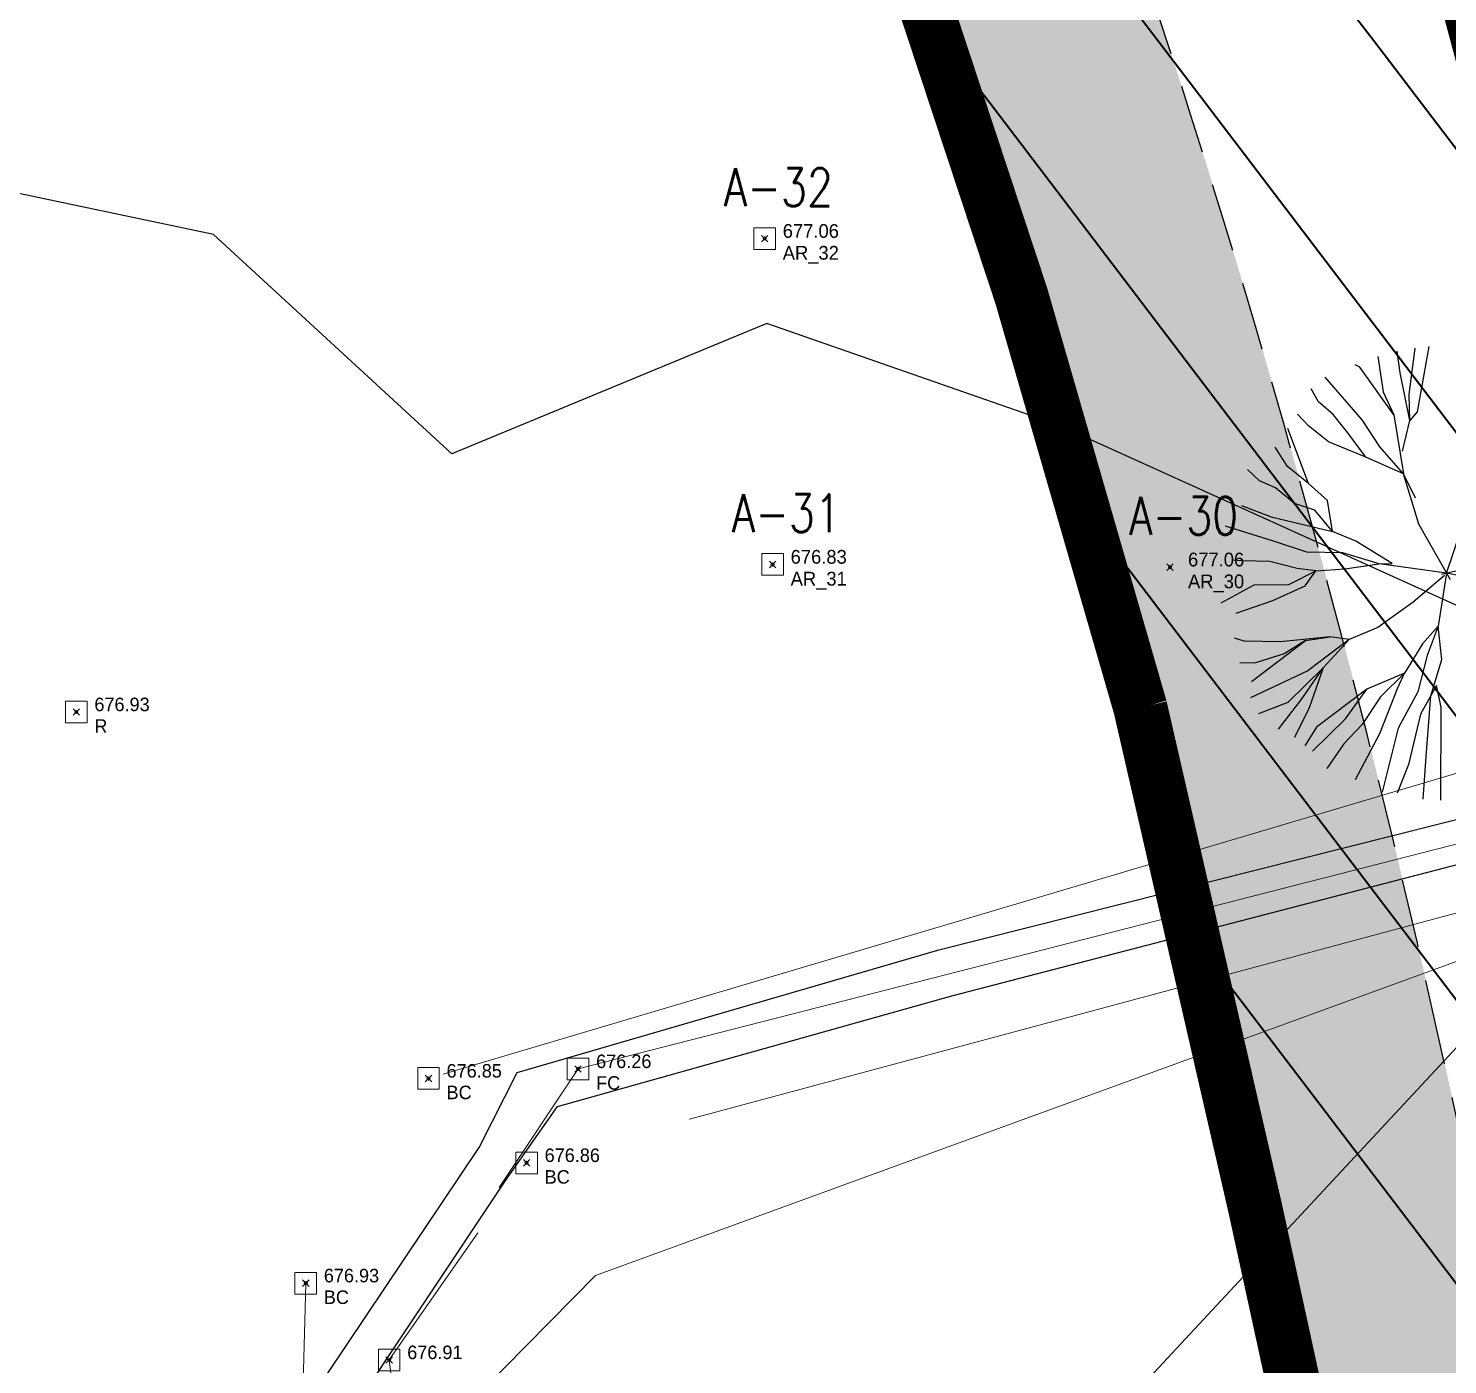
# Model space of a CAD drawing. Extents: x 350769 to 354978, y 6304672 to 6307963.
# Drawn here: x 352267.43 to 352280.55, y 6305839.48 to 6305851.84 of the extents above; entities that cross this region are included whole.
import ezdxf

# ---------------------------------------------------------------- set-up
doc = ezdxf.new("R2010")
doc.units = 0
doc.header["$PDMODE"] = 35
doc.header["$PDSIZE"] = 0.03
for name, pattern in [('CENTER', [50.8, 31.75, -6.35, 6.35, -6.35]), ('CONTINUOS', [0]), ('DASHDOT', [1, 0.5, -0.25, 0, -0.25]), ('DASHED', [19.05, 12.7, -6.35]), ('PHANTOM', [23.5, 11.75, -2.35, 2.35, -2.35, 2.35, -2.35])]:
    doc.linetypes.add(name, pattern=pattern)
doc.layers.get('0').update_dxf_attribs({"linetype": 'CONTINUOUS'})
for name, color, linetype in [('00-S2_ALL AREA APORTANTES', 150, 'CONTINUOUS'), ('02_Geo ext_Eje', 4, 'CONTINUOUS'), ('03_Pav ext_HCV', 34, 'CONTINUOUS'), ('03_Pav ext_Vereda HC', 42, 'CONTINUOUS'), ('03_Pav proy_Solera Tipo A', 1, 'CONTINUOUS'), ('03_S2_Pav ext_Borde vereda', 7, 'CONTINUOUS'), ('1-ARBOL NOMBRE', 3, 'CONTINUOUS'), ('1-ARBOL PTO', 7, 'CONTINUOUS'), ('1-CANAL', 150, 'PHANTOM'), ('3-CANAL FDO', 141, 'PHANTOM'), ('C-TINN', 5, 'CONTINUOUS'), ('C-TOPO-MINR', 8, 'CONTINUOUS'), ('Paisajismo', 253, 'CONTINUOUS'), ('V-NODE-TEXT DIC 2012', 31, 'CONTINUOUS')]:
    doc.layers.add(name, color=color, linetype=linetype)
doc.layers.add('0_ASD_LINEA OFICIAL', color=253, linetype='DASHDOT', lineweight=20)
doc.layers.add('0_ASD_TOPOGRAFIA_ELEMENTOS', color=7, linetype='CONTINUOS', lineweight=5, true_color=0xbdbdbd)
doc.styles.add('ROMANS', font='romans.shx', dxfattribs={"width": 0.65})

# ---------------------------------------------------------------- blocks, each defined once
blk = doc.blocks.new('A$C27410629')
at = {"true_color": 0x136734, "transparency": 33554559}
h = blk.add_hatch(dxfattribs=at)
h.set_pattern_fill('ANSI31', color=116, scale=0.5)
h.set_pattern_definition([(45, (-8759.5625, -519.1036), (-1.12253202, 1.12253202), [])])
h.paths.add_polyline_path([(137.507, 1252.464, 0.117627), (109.815, 1254.194, 0.066925), (94.445, 1249.334, 0.315349), (64.302, 1196.27, 0.022683), (65.729, 1185.31), (112.36, 1218.953), (153.478, 1161.962), (172.105, 1139.481), (187.958, 1141.808), (193.565, 1120.466), (224.198, 1050.129), (250.62, 989.479), (268.153, 972.735, 0.000007), (291.49, 983.299), (238.195, 1105.634), (205.293, 1181.112), (177.053, 1197.652)])
at = {"layer": '0_ASD_LINEA OFICIAL', "ltscale": 8}
blk.add_lwpolyline([(76.795, 1069.872, 0.5, 0.5, 0.00826), (73.751, 1083.846, 0.5, 0.5, 0.028444), (70.023, 1095.124, 0.5, 0.5, -0.012564), (61.852, 1118.104, 0.5, 0.5, -0.000048), (57.166, 1131.529, 0.5, 0.5, -0.013664), (47.353, 1157.145, 0.5, 0.5, -0.058265), (39.524, 1192.667, 0.5, 0.5, 0), (39.524, 1192.667, 0.5, 0.5, -0.003962), (39.31, 1195.102, 0.5, 0.5, -0.274101), (74.42, 1266.696, 0.5, 0.5, 0), (74.42, 1266.696, 0.5, 0.5, -0.117635), (110.932, 1279.578, 0.5, 0.5, -0.105448), (145.793, 1276.067, 0.5, 0.5, -0.042273), (159.013, 1270.584, 0.5, 0.5, 0), (184.1, 1256.74, 0.5, 0.5, 0.018937), (195.809, 1250.819, 0.5, 0.5, -0.011475), (213.872, 1241.445, 0.5, 0.5, 0.049621)], format="xyseb", dxfattribs=at)
blk = doc.blocks.new('1.0 - LO RECABARREN LOTEO PARQUE - VEGETACION PROPUESTA ETAPA MUNICIPAL')
at = {"layer": 'Paisajismo'}
for p, q in [((352280.382, 6305848.9), (352280.273, 6305848.296)), ((352279.91, 6305848.808), (352279.96, 6305848.48)), ((352280.115, 6305848.655), (352280.088, 6305848.856)), ((352280.199, 6305848.455), (352280.254, 6305848.886)), ((352279.742, 6305848.708), (352279.701, 6305848.73)), ((352280.057, 6305848.268), (352279.742, 6305848.708)), ((352280.204, 6305848.214), (352280.115, 6305848.655)), ((352279.361, 6305848.389), (352279.292, 6305848.508)), ((352279.764, 6305848.223), (352279.423, 6305848.617)), ((352279.497, 6305848.271), (352279.361, 6305848.389)), ((352279.96, 6305848.48), (352280.057, 6305848.268)), ((352280.204, 6305848.214), (352280.199, 6305848.455)), ((352279.269, 6305848.166), (352279.167, 6305848.275)), ((352279.633, 6305848.1), (352279.497, 6305848.271)), ((352280.057, 6305848.268), (352280.148, 6305847.722)), ((352280.273, 6305848.296), (352280.204, 6305848.214)), ((352279.269, 6305847.633), (352279.078, 6305848.14)), ((352279.453, 6305848.019), (352279.269, 6305848.166)), ((352279.798, 6305847.876), (352279.633, 6305848.1)), ((352279.929, 6305847.972), (352279.764, 6305848.223)), ((352280.139, 6305847.931), (352280.204, 6305848.214)), ((352279.075, 6305847.79), (352278.961, 6305847.969)), ((352279.798, 6305847.876), (352279.453, 6305848.019)), ((352280.148, 6305847.722), (352279.929, 6305847.972)), ((352280.148, 6305847.722), (352279.798, 6305847.876)), ((352278.814, 6305847.657), (352278.705, 6305847.762)), ((352279.269, 6305847.633), (352279.075, 6305847.79)), ((352280.259, 6305847.497), (352280.148, 6305847.722)), ((352280.29, 6305847.257), (352280.148, 6305847.722)), ((352278.962, 6305847.593), (352278.814, 6305847.657)), ((352279.138, 6305847.449), (352278.962, 6305847.593)), ((352279.443, 6305847.475), (352279.269, 6305847.633)), ((352279.326, 6305847.386), (352279.138, 6305847.449)), ((352279.49, 6305847.189), (352279.443, 6305847.475)), ((352278.65, 6305847.43), (352278.923, 6305847.324)), ((352278.923, 6305847.324), (352279.49, 6305847.189)), ((352279.49, 6305847.189), (352279.326, 6305847.386)), ((352280.545, 6305846.804), (352280.742, 6305847.386)), ((352278.944, 6305847.098), (352278.501, 6305847.237)), ((352279.49, 6305847.189), (352279.49, 6305847.189)), ((352279.706, 6305847.099), (352279.49, 6305847.189)), ((352280.58, 6305846.741), (352280.29, 6305847.257)), ((352279.254, 6305846.997), (352278.944, 6305847.098)), ((352280.043, 6305846.892), (352279.706, 6305847.099)), ((352278.66, 6305846.917), (352278.559, 6305846.925)), ((352279.587, 6305846.99), (352279.254, 6305846.997)), ((352279.923, 6305846.889), (352279.587, 6305846.99)), ((352280.499, 6305846.793), (352281.244, 6305846.968)), ((352278.911, 6305846.912), (352278.66, 6305846.917)), ((352279.164, 6305846.846), (352278.911, 6305846.912)), ((352279.086, 6305846.7), (352279.337, 6305846.825)), ((352279.337, 6305846.825), (352279.164, 6305846.846)), ((352279.237, 6305846.686), (352279.337, 6305846.825)), ((352279.337, 6305846.825), (352279.604, 6305846.843)), ((352279.604, 6305846.843), (352279.923, 6305846.889)), ((352279.923, 6305846.889), (352280.043, 6305846.892)), ((352280.545, 6305846.804), (352279.923, 6305846.889)), ((352280.545, 6305846.804), (352280.468, 6305846.312)), ((352280.901, 6305846.734), (352280.545, 6305846.804)), ((352278.461, 6305846.528), (352278.765, 6305846.694)), ((352278.765, 6305846.694), (352279.086, 6305846.7)), ((352278.938, 6305846.55), (352279.237, 6305846.686)), ((352280.526, 6305846.781), (352280.237, 6305846.535)), ((352278.598, 6305846.433), (352278.938, 6305846.55)), ((352280.237, 6305846.535), (352279.908, 6305846.301)), ((352279.908, 6305846.301), (352279.643, 6305846.189)), ((352280.468, 6305846.312), (352280.324, 6305846.149)), ((352280.468, 6305846.312), (352280.366, 6305846.043)), ((352280.468, 6305846.312), (352280.468, 6305846.312)), ((352280.501, 6305846.005), (352280.468, 6305846.312)), ((352278.674, 6305846.173), (352278.583, 6305846.201)), ((352279.006, 6305846.169), (352278.674, 6305846.173)), ((352278.741, 6305845.802), (352279.242, 6305846.182)), ((352279.469, 6305846.213), (352279.006, 6305846.169)), ((352279.242, 6305846.182), (352279.044, 6305846.058)), ((352279.242, 6305846.182), (352279.469, 6305846.213)), ((352279.643, 6305846.189), (352279.261, 6305845.901)), ((352279.407, 6305845.931), (352279.643, 6305846.189)), ((352279.643, 6305846.189), (352279.469, 6305846.213)), ((352280.324, 6305846.149), (352280.156, 6305845.878)), ((352279.044, 6305846.058), (352278.779, 6305845.973)), ((352280.366, 6305846.043), (352280.279, 6305845.707)), ((352280.4, 6305845.669), (352280.501, 6305846.005)), ((352278.779, 6305845.973), (352278.632, 6305845.97)), ((352279.261, 6305845.901), (352278.731, 6305845.651)), ((352279.407, 6305845.931), (352279.076, 6305845.607)), ((352279.199, 6305845.633), (352279.407, 6305845.931)), ((352279.278, 6305845.56), (352279.407, 6305845.931)), ((352280.156, 6305845.878), (352279.808, 6305845.731)), ((352280.156, 6305845.878), (352279.933, 6305845.66)), ((352280.09, 6305845.736), (352280.156, 6305845.878)), ((352279.927, 6305845.321), (352280.09, 6305845.736)), ((352280.451, 6305845.763), (352280.305, 6305845.499)), ((352280.495, 6305845.563), (352280.451, 6305845.763)), ((352279.076, 6305845.607), (352278.807, 6305845.501)), ((352278.991, 6305845.362), (352279.199, 6305845.633)), ((352279.808, 6305845.731), (352279.342, 6305845.38)), ((352279.612, 6305845.456), (352279.808, 6305845.731)), ((352279.933, 6305845.66), (352279.764, 6305845.403)), ((352280.279, 6305845.707), (352280.099, 6305845.369)), ((352280.357, 6305845.107), (352280.4, 6305845.669)), ((352279.143, 6305845.286), (352279.278, 6305845.56)), ((352280.305, 6305845.499), (352280.193, 6305845.034)), ((352280.493, 6305844.703), (352280.495, 6305845.563)), ((352279.342, 6305845.38), (352279.235, 6305845.207)), ((352279.306, 6305845.158), (352279.612, 6305845.456)), ((352279.764, 6305845.403), (352279.594, 6305845.226)), ((352280.099, 6305845.369), (352279.95, 6305844.779)), ((352279.594, 6305845.226), (352279.438, 6305844.996)), ((352279.703, 6305844.894), (352279.927, 6305845.321)), ((352280.33, 6305844.713), (352280.357, 6305845.107)), ((352280.193, 6305845.034), (352280.088, 6305844.77))]:
    blk.add_line(p, q, dxfattribs=at)
blk = doc.blocks.new('TOPOGRAFIA')
at = {"layer": '1-ARBOL PTO', "color": 9, "lineweight": 0, "true_color": 0xbdbdbd}
for p in [(390274.239, 6302849.898), (390274.312, 6302846.884), (390277.987, 6302846.859)]:
    blk.add_point(p, dxfattribs=at)
at = {"layer": '1-CANAL', "color": 9, "lineweight": 0, "true_color": 0xbdbdbd, "flags": 128}
for points in [[(390282.528, 6302845.516), (390271.13, 6302842.13), (390269.995, 6302840.236), (390269.885, 6302836.111), (390271.338, 6302822.524), (390272.915, 6302810.388), (390273.471, 6302802.458), (390274.666, 6302796.682)], [(390275.523, 6302796.583), (390274.509, 6302802.691), (390273.748, 6302810.223), (390272.544, 6302822.897), (390271.165, 6302836.349), (390270.766, 6302839.526), (390272.037, 6302841.349), (390282.673, 6302844.207)]]:
    blk.add_lwpolyline(points, dxfattribs=at)
at = {"layer": '3-CANAL FDO', "color": 9, "lineweight": 0, "true_color": 0xbdbdbd, "flags": 128}
blk.add_lwpolyline([(390282.621, 6302844.806), (390272.513, 6302842.218), (390270.036, 6302838.498), (390270.281, 6302836.352), (390271.933, 6302822.708), (390273.306, 6302810.608), (390273.805, 6302802.313), (390275.116, 6302796.796)], dxfattribs=at)
at = {"layer": 'C-TINN', "color": 9, "linetype": 'Continuous', "lineweight": 0, "true_color": 0xbdbdbd}
for points, elevation in [([(390274.139, 6302849.798), (390274.139, 6302849.998), (390274.339, 6302849.998), (390274.339, 6302849.798), (390274.139, 6302849.798)], 677.06), ([(390274.212, 6302846.784), (390274.212, 6302846.984), (390274.412, 6302846.984), (390274.412, 6302846.784), (390274.212, 6302846.784)], 676.83), ([(390267.773, 6302845.419), (390267.773, 6302845.619), (390267.973, 6302845.619), (390267.973, 6302845.419), (390267.773, 6302845.419)], 676.928), ([(390272.413, 6302842.118), (390272.413, 6302842.318), (390272.613, 6302842.318), (390272.613, 6302842.118), (390272.413, 6302842.118)], 676.256), ([(390271.03, 6302842.03), (390271.03, 6302842.23), (390271.23, 6302842.23), (390271.23, 6302842.03), (390271.03, 6302842.03)], 676.851), ([(390271.937, 6302841.249), (390271.937, 6302841.449), (390272.137, 6302841.449), (390272.137, 6302841.249), (390271.937, 6302841.249)], 676.864), ([(390269.895, 6302840.136), (390269.895, 6302840.336), (390270.095, 6302840.336), (390270.095, 6302840.136), (390269.895, 6302840.136)], 676.931), ([(390270.666, 6302839.426), (390270.666, 6302839.626), (390270.866, 6302839.626), (390270.866, 6302839.426), (390270.666, 6302839.426)], 676.907)]:
    blk.add_lwpolyline(points, dxfattribs=dict(at, elevation=elevation))
for p in [(390274.239, 6302849.898, 677.06), (390274.312, 6302846.884, 676.83), (390267.873, 6302845.519, 676.928), (390272.513, 6302842.218, 676.256), (390271.13, 6302842.13, 676.851), (390272.037, 6302841.349, 676.864), (390269.995, 6302840.236, 676.931), (390270.766, 6302839.526, 676.907)]:
    blk.add_point(p, dxfattribs=at)
at = {"layer": 'C-TOPO-MINR', "color": 9, "linetype": 'Continuous', "lineweight": -3, "true_color": 0xbdbdbd}
for points, elevation in [([(390282.532, 6302845.646), (390276.955, 6302848.173), (390274.258, 6302849.112), (390271.345, 6302847.908), (390269.143, 6302849.935), (390265.89, 6302850.619), (390265.182, 6302850.669), (390263.543, 6302854.746), (390263.41, 6302855.024), (390263.038, 6302855.163), (390255.645, 6302857.801), (390254.883, 6302857.879), (390248.754, 6302858.49), (390246.815, 6302858.395), (390239.215, 6302857.316)], 677), ([(390270.317, 6302838.893), (390271.858, 6302841.209), (390272.322, 6302841.869), (390275.971, 6302842.895), (390282.637, 6302844.626)], 676.5), ([(390282.594, 6302845.014), (390275.838, 6302843.313), (390271.946, 6302842.182), (390271.603, 6302841.502), (390270.021, 6302839.142)], 676.5)]:
    blk.add_lwpolyline(points, dxfattribs=dict(at, elevation=elevation))
at = {"layer": 'C-TOPO-MINR', "color": 9, "linetype": 'Continuous', "lineweight": 0, "true_color": 0xbdbdbd, "elevation": 677}
blk.add_lwpolyline([(390272.674, 6302840.306), (390271.618, 6302839.235), (390271.145, 6302836.511), (390271.158, 6302836.363), (390271.159, 6302836.349), (390271.198, 6302836.027), (390271.243, 6302836.234), (390271.309, 6302836.355), (390276.191, 6302837.638), (390281.76, 6302843.621), (390272.674, 6302840.306)], dxfattribs=at)
at = {"layer": 'V-NODE-TEXT DIC 2012', "color": 9, "lineweight": 0, "true_color": 0xbdbdbd}
for p in [(390274.239, 6302849.898), (390274.312, 6302846.884), (390277.987, 6302846.859), (390267.873, 6302845.519), (390272.513, 6302842.218), (390271.13, 6302842.13), (390272.037, 6302841.349), (390269.995, 6302840.236), (390270.766, 6302839.526)]:
    blk.add_point(p, dxfattribs=at)
at = {"layer": '1-ARBOL NOMBRE', "color": 9, "lineweight": 0, "true_color": 0xbdbdbd, "style": 'ROMANS', "width": 0.8}
for s, p in [('A-32', (390273.862, 6302850.198)), ('A-31', (390273.935, 6302847.184)), ('A-30', (390277.61, 6302847.159))]:
    blk.add_text(s, height=0.35, dxfattribs=at).set_placement(p)
at = {"layer": 'V-NODE-TEXT DIC 2012', "color": 9, "lineweight": 0, "true_color": 0xbdbdbd}
for s, height, p in [('677.06', 0.127, (390274.406, 6302849.905)), ('AR_32', 0.127, (390274.406, 6302849.703)), ('676.83', 0.127, (390274.479, 6302846.891)), ('677.06', 0.127, (390278.154, 6302846.866)), ('AR_31', 0.127, (390274.479, 6302846.689)), ('AR_30', 0.127, (390278.154, 6302846.664)), ('676.93', 0.125, (390268.04, 6302845.527)), ('R', 0.125, (390268.04, 6302845.327)), ('676.26', 0.125, (390272.68, 6302842.226)), ('676.85', 0.125, (390271.297, 6302842.138)), ('FC', 0.125, (390272.68, 6302842.026)), ('BC', 0.125, (390271.297, 6302841.938)), ('676.86', 0.125, (390272.204, 6302841.357)), ('BC', 0.125, (390272.204, 6302841.157)), ('676.93', 0.125, (390270.162, 6302840.244)), ('BC', 0.125, (390270.162, 6302840.044)), ('676.91', 0.125, (390270.933, 6302839.534))]:
    blk.add_text(s, height=height, dxfattribs=at).set_placement(p)

msp = doc.modelspace()

# ---------------------------------------------------------------- hatches: boundary and pattern name
at = {"layer": '00-S2_ALL AREA APORTANTES', "linetype": 'DASHED', "lineweight": 40, "ltscale": 0.25}
h = msp.add_hatch(dxfattribs=at)
h.set_pattern_fill('ANSI31', color=40, scale=0.5, angle=82.24516605)
h.paths.add_polyline_path([(352277.789, 6305883.443), (352275.429, 6305890.203), (352263.628, 6305886.084), (352268.112, 6305873.236, 0.017415), (352273.982, 6305856.846, -0.017414), (352276.231, 6305850.569), (352287.269, 6305854.095), (352285.933, 6305859.072, 0.006738)])
h = msp.add_hatch(dxfattribs=at)
h.set_pattern_fill('ANSI31', color=40, scale=0.5, angle=82.24516605)
h.paths.add_polyline_path([(352289.281, 6305846.6), (352287.269, 6305854.095), (352276.231, 6305850.569, -0.023228), (352278.541, 6305841.982, -0.016115), (352283.796, 6305814.698), (352295.088, 6305816.908, 0.017092)])
at = {"layer": '03_Pav ext_HCV'}
h = msp.add_hatch(dxfattribs=at)
h.set_pattern_fill('SWAMP', color=256, scale=0.025, style=0)
h.set_pattern_definition([(359.999999999, (0, 0), (0.317500000006, 0.5499261309), [0.079375, -0.555625]), (90, (0.0397, -4e-13), (-0.317499999994, 0.549926130908), [0.0396875, -1.06016476181]), (90, (0.0496, -5e-13), (-0.317499999994, 0.549926130908), [0.03175, -1.06810226181]), (90, (0.02977, -3e-13), (-0.317499999994, 0.549926130908), [0.03175, -1.06810226181]), (59.999999999, (0.05953, -6e-13), (-0.317499999563, 0.549926131157), [0.0254, -0.6096]), (119.999999999, (0.01984, -2e-13), (-0.63499999957, 2.56e-10), [0.0254, -0.6096])])
edge = h.paths.add_edge_path()
edge.add_arc((352255.651, 6305960.769), 0.6, 191.9515, 355.6455, ccw=False)
edge.add_arc((352299.01, 6305969.946), 44.919, 191.6658, 191.9515, ccw=False)
edge.add_line((352255.019, 6305960.864), (352248.082, 6305960.934))
edge.add_arc((352299.01, 6305969.946), 51.719, 188.0126, 190.0351, ccw=False)
edge.add_line((352247.796, 6305962.737), (352247.593, 6305962.739))
edge.add_arc((352299.01, 6305969.946), 51.919, 187.9792, 192.0603)
edge.add_arc((352199.34, 6305948.651), 50, 5.6038, 12.0603, ccw=False)
edge.add_arc((352392.331, 6305968.564), 144.016, 185.9908, 195.05624)
edge.add_arc((352250.362, 6305930.375), 3, -16.8305, 15.0562, ccw=False)
edge.add_line((352253.233, 6305929.506), (352252.173, 6305926.002))
edge.add_arc((352255.045, 6305925.133), 3, 163.1695, 198.1695)
edge.add_line((352252.194, 6305924.197), (352253.674, 6305919.687))
edge.add_arc((352724.827, 6306085.564), 499.5, 199.39537, 202.53487)
edge.add_line((352263.466, 6305894.132), (352270.484, 6305874.028))
edge.add_line((352270.484, 6305874.028), (352273.271, 6305865.935))
edge.add_arc((352276.107, 6305866.911), 3, 199.0021, 234.0031)
edge.add_line((352274.344, 6305864.484), (352276.806, 6305862.696))
edge.add_arc((352275.043, 6305860.269), 3, 17.9764, 54.0015, ccw=False)
edge.add_arc((351377.63, 6305569.091), 946.469, 17.70596, 17.976359, ccw=False)
edge.add_arc((357281.014, 6307189.91), 5176.321, 194.922513, 195.061819)
edge.add_arc((351852.518, 6305745.765), 441.256, 9.34098, 12.96792, ccw=False)
edge.add_line((352287.923, 6305817.385), (352288.293, 6305814.231))
edge.add_line((352288.293, 6305814.231), (352288.556, 6305811.159))
edge.add_line((352288.556, 6305811.159), (352288.683, 6305808.103))
edge.add_line((352288.683, 6305808.103), (352288.681, 6305805.124))
edge.add_line((352288.681, 6305805.124), (352288.609, 6305802.156))
edge.add_line((352288.609, 6305802.156), (352288.539, 6305799.227))
edge.add_line((352288.539, 6305799.227), (352288.536, 6305796.285))
edge.add_line((352288.536, 6305796.285), (352288.661, 6305793.323))
edge.add_line((352288.661, 6305793.323), (352288.978, 6305790.357))
edge.add_line((352288.978, 6305790.357), (352289.267, 6305787.392))
edge.add_arc((351857.86, 6305746.823), 433.31, 3.22552, 5.37215, ccw=False)
edge.add_line((352290.484, 6305771.204), (352291.507, 6305753.032))
edge.add_line((352291.507, 6305753.032), (352291.707, 6305753.044))
edge.add_line((352291.707, 6305753.044), (352291.606, 6305754.841))
edge.add_line((352291.606, 6305754.841), (352297.896, 6305755.195))
edge.add_line((352297.896, 6305755.195), (352296.973, 6305771.57))
edge.add_arc((351858.011, 6305746.838), 439.658, 3.2247, 6.06057)
edge.add_arc((352297.201, 6305793.468), 2, 6.0606, 186.0606, ccw=False)
edge.add_arc((351858.007, 6305746.838), 443.663, 3.21745, 6.06057, ccw=False)
edge.add_line((352300.97, 6305771.738), (352301.89, 6305755.42))
edge.add_line((352301.89, 6305755.42), (352309.178, 6305755.831))
edge.add_line((352309.178, 6305755.831), (352309.279, 6305754.034))
edge.add_line((352309.279, 6305754.034), (352309.479, 6305754.045))
edge.add_line((352309.479, 6305754.045), (352308.458, 6305772.16))
edge.add_arc((351858.027, 6305746.839), 451.142, 3.21751, 7.53958)
edge.add_line((352305.269, 6305806.034), (352304.746, 6305808.988))
edge.add_line((352304.746, 6305808.988), (352304.181, 6305811.933))
edge.add_line((352304.181, 6305811.933), (352303.54, 6305814.857))
edge.add_line((352303.54, 6305814.857), (352302.827, 6305817.756))
edge.add_line((352302.827, 6305817.756), (352302.076, 6305820.641))
edge.add_line((352302.076, 6305820.641), (352301.322, 6305823.532))
edge.add_line((352301.322, 6305823.532), (352300.604, 6305826.45))
edge.add_line((352300.604, 6305826.45), (352299.956, 6305829.407))
edge.add_line((352299.956, 6305829.407), (352299.384, 6305832.389))
edge.add_line((352299.384, 6305832.389), (352298.877, 6305835.333))
edge.add_arc((351856.224, 6305746.557), 451.467, 11.34037, 13.00836)
edge.add_arc((357281.014, 6307189.91), 5162.321, 194.999983, 195.064624, ccw=False)
edge.add_arc((357281.014, 6307189.91), 5162.321, 194.918755, 194.999983, ccw=False)
edge.add_arc((351377.63, 6305569.091), 960.469, 17.685582, 18.028446)
edge.add_line((352290.943, 6305866.346), (352286.557, 6305879.564))
edge.add_line((352286.557, 6305879.564), (352285.089, 6305883.77))
edge.add_arc((352287.921, 6305884.759), 3, 164.2427, 199.242, ccw=False)
edge.add_line((352285.034, 6305885.573), (352285.941, 6305888.787))
edge.add_arc((352283.054, 6305889.601), 3, 344.2427, 379.2412)
edge.add_line((352285.886, 6305890.59), (352282.157, 6305901.272))
edge.add_arc((352724.827, 6306085.564), 479.5, 199.39537, 202.60286, ccw=False)
edge.add_arc((352393.291, 6305968.811), 128.007, 193.01673, 199.38233, ccw=False)
edge.add_line((352268.574, 6305939.979), (352268.051, 6305942.428))
edge.add_arc((352265.117, 6305941.802), 3, 12.0434, 47.0434)
edge.add_line((352267.162, 6305943.998), (352264.9, 6305946.104))
edge.add_arc((352266.939, 6305948.304), 3, 189.0153, 227.1838, ccw=False)
edge.add_arc((352397.749, 6305969.233), 135.474, 186.61724, 189.08835, ccw=False)
edge.add_arc((352283.044, 6305955.926), 20, 179.05, 186.6144, ccw=False)
edge.add_arc((352329.329, 6305955.158), 66.291, 173.57381, 179.05002, ccw=False)
edge.add_line((352263.455, 6305962.578), (352263.254, 6305962.58))
edge.add_arc((352329.329, 6305955.158), 66.491, 173.59144, 175.14861)
edge.add_line((352263.076, 6305960.781), (352256.257, 6305960.851))
edge.add_arc((352287.882, 6305959.08), 31.675, 176.7951, 177.0268)
at = {"layer": '03_Pav ext_Vereda HC'}
h = msp.add_hatch(dxfattribs=at)
h.set_pattern_fill('DOTS', color=256, scale=0.2, style=0)
h.paths.add_polyline_path([(352245.122, 6305966.765, -0.29647), (352293.78, 6306034.074, -0.01723), (352299.171, 6306035.971), (352298.617, 6306037.898, 0.01746), (352293.034, 6306035.93, 0.331704), (352243.273, 6305956.815, 0.025875), (352245.297, 6305941.433), (352247.25, 6305941.873, -0.025742), (352245.267, 6305956.973, -0.01903), (352245.029, 6305962.765), (352247.184, 6305962.743), (352247.099, 6305963.421, -0.015971), (352246.789, 6305966.748)])
h.paths.add_polyline_path([(352253.203, 6305919.521, -0.027295), (352248.679, 6305935.021), (352246.729, 6305934.58, 0.027318), (352251.316, 6305918.857, 0.013664), (352261.129, 6305893.241), (352268.112, 6305873.236, 0.017415), (352273.982, 6305856.846, -0.040658), (352278.541, 6305841.982, -0.002815), (352279.585, 6305837.24), (352281.547, 6305837.633, 0.002828), (352280.493, 6305842.417, 0.040614), (352275.845, 6305857.576, -0.017452), (352270.009, 6305873.87), (352262.999, 6305893.954, -0.013692)])

# ---------------------------------------------------------------- linework, layer by layer
at = {"layer": '02_Geo ext_Eje', "linetype": 'CENTER', "ltscale": 0.1, "const_width": 0.3, "flags": 128}
msp.add_lwpolyline([(352312.187, 6305350.253), (352300.27, 6305525.493), (352298.81, 6305526.329), (352298.124, 6305536.419), (352297.466, 6305554.947), (352300.373, 6305560.093, -0.003728), (352298.887, 6305583.425), (352295.939, 6305635.972), (352293.844, 6305666.194, -0.018402), (352293.344, 6305681.639, 0.015172), (352293.186, 6305687.704), (352288.488, 6305771.091, 0.009387), (352287.084, 6305789.506, 0.024149), (352280.76, 6305831.584, 0.00826), (352277.716, 6305845.558, 0.028444), (352273.988, 6305856.836, -0.012564), (352265.817, 6305879.816, -0.000048), (352261.131, 6305893.241, -0.013664), (352251.318, 6305918.857, -0.058265), (352243.489, 6305954.379, -0.003962), (352243.275, 6305956.815, -0.274101), (352278.385, 6306028.408, -0.117635), (352314.897, 6306041.29, -0.105448), (352349.758, 6306037.779, -0.042273), (352362.978, 6306032.296), (352388.065, 6306018.453, 0.018937), (352399.773, 6306012.531, -0.011475), (352417.837, 6306003.157, 0.049621), (352428.033, 6305998.853, 0.088932), (352448.695, 6305995.817, 0.019373), (352457.079, 6305996.388, 0.023388), (352489.984, 6306002.291, 0.029815), (352533.792, 6306015.108, 0.005373), (352539.52, 6306017.216, -0.020389), (352573.144, 6306028.108, -0.010338), (352585.981, 6306031.484, -0.011736), (352605.848, 6306035.894), (352704.857, 6306049.873)], format="xyb", dxfattribs=at)
at = {"layer": '03_Pav proy_Solera Tipo A', "linetype": 'CONTINUOS', "ltscale": 0.1}
msp.add_lwpolyline([(352247.593, 6305962.739, 0.15, 0.15, 0.017809), (352248.237, 6305959.098, 0.15, 0.15, -0.028179), (352249.101, 6305953.534, 0.15, 0.15, 0.039576), (352253.259, 6305931.154, 0.15, 0.15, -0.140037), (352253.233, 6305929.506, 0.15, 0.15, 0), (352252.173, 6305926.002, 0.15, 0.15, 0.153915), (352252.194, 6305924.197, 0.15, 0.15, 0), (352253.674, 6305919.687, 0.15, 0.15, 0.0137), (352263.466, 6305894.132, 0.15, 0.15, 0), (352270.484, 6305874.028, 0.15, 0.15, 0), (352273.271, 6305865.935, 0.15, 0.15, 0.153919), (352274.344, 6305864.484, 0.15, 0.15, 0), (352276.806, 6305862.696, 0.15, 0.15, -0.158497), (352277.896, 6305861.195, 0.15, 0.15, -0.00118), (352279.265, 6305856.943, 0.15, 0.15, 0.000608), (352282.52, 6305844.786, 0.15, 0.15, -0.015827), (352287.923, 6305817.385, 0.15, 0.15, 0)], format="xyseb", dxfattribs=at)
at = {"layer": '03_S2_Pav ext_Borde vereda', "linetype": 'DASHED', "ltscale": 0.05}
msp.add_lwpolyline([(352247.593, 6305962.739), (352245.029, 6305962.765, 0.01903), (352245.267, 6305956.973, 0.06494), (352253.203, 6305919.521, 0.013692), (352262.999, 6305893.954), (352270.009, 6305873.87, 0.017452), (352275.845, 6305857.576, -0.040614), (352280.493, 6305842.417, -0.028685), (352288.656, 6305793.433, -0.028685)], format="xyb", dxfattribs=at)

# ---------------------------------------------------------------- block references
at = {"layer": '03_S2_Pav ext_Borde vereda', "linetype": 'Continuous'}
msp.add_blockref('A$C27410629', (352203.962, 6304761.714), dxfattribs=at)
at = {"layer": 'Paisajismo'}
msp.add_blockref('1.0 - LO RECABARREN LOTEO PARQUE - VEGETACION PROPUESTA ETAPA MUNICIPAL', (0, 0), dxfattribs=at)

# ---------------------------------------------------------------- next in the draw order: block references
at = {"layer": '0_ASD_TOPOGRAFIA_ELEMENTOS', "color": 30, "true_color": 0xf26507}
msp.add_blockref('TOPOGRAFIA', (-38000, 3000), dxfattribs=at)

doc.saveas('drawing.dxf')
